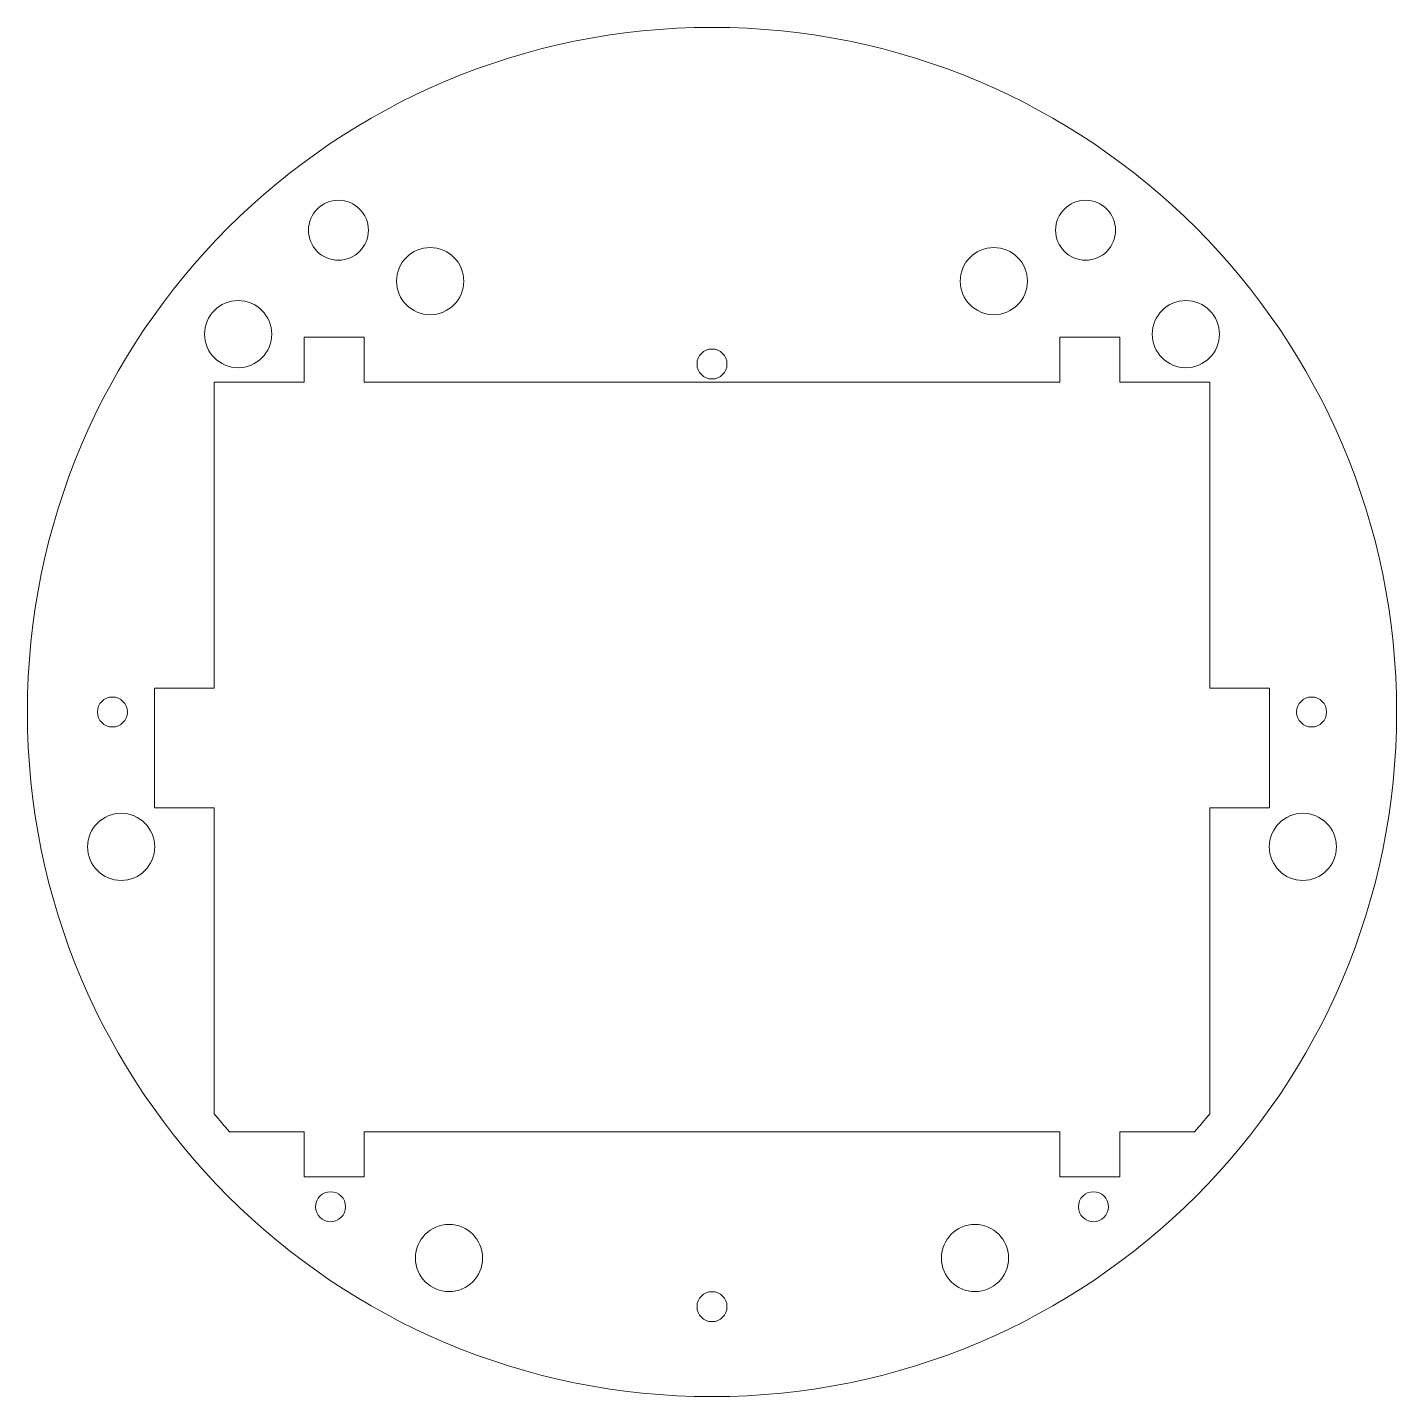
# Model space of a CAD drawing. Header units: inches. Extents: x -2.85 to 2.85, y -2.85 to 2.85.
import ezdxf

# ---------------------------------------------------------------- set-up
doc = ezdxf.new("R2010")
doc.units = ezdxf.units.IN
doc.header["$MEASUREMENT"] = 0

msp = doc.modelspace()

# ---------------------------------------------------------------- linework, layer by layer
at = {"color": 1, "lineweight": 5}
for p, q in [((-1.7, 1.375), (-1.7, 1.5625)), ((-1.7, 1.5625), (-1.45, 1.5625)), ((-1.45, 1.5625), (-1.45, 1.375)), ((1.45, 1.5625), (1.45, 1.375)), ((1.7, 1.5625), (1.45, 1.5625)), ((1.7, 1.375), (1.7, 1.5625)), ((-2.075, 0.0999), (-2.075, 1.375)), ((-2.075, 1.375), (-1.7, 1.375)), ((-1.45, 1.375), (1.45, 1.375)), ((1.7, 1.375), (2.075, 1.375)), ((2.075, 1.375), (2.075, 0.0999)), ((-2.325, 0.0999), (-2.325, -0.4001)), ((-2.075, 0.0999), (-2.325, 0.0999)), ((2.075, 0.0999), (2.325, 0.0999)), ((2.325, 0.0999), (2.325, -0.4001)), ((-2.325, -0.4001), (-2.075, -0.4001)), ((-2.075, -1.6752), (-2.075, -0.4001)), ((2.325, -0.4001), (2.075, -0.4001)), ((2.075, -0.4001), (2.075, -1.6752)), ((-1.7, -1.75), (-2.0123, -1.75)), ((-1.7, -1.75), (-1.7, -1.9375)), ((1.45, -1.75), (-1.45, -1.75)), ((-1.45, -1.9375), (-1.45, -1.75)), ((1.45, -1.9375), (1.45, -1.75)), ((2.0123, -1.75), (1.7, -1.75)), ((1.7, -1.75), (1.7, -1.9375)), ((-1.7, -1.9375), (-1.45, -1.9375)), ((1.7, -1.9375), (1.45, -1.9375))]:
    msp.add_line(p, q, dxfattribs=at)
for centre, radius in [((0, 0), 2.8543), ((-1.5577, 2.0086), 0.125), ((1.5577, 2.0086), 0.125), ((-1.175, 1.7965), 0.14), ((1.175, 1.7965), 0.14), ((-1.9756, 1.5755), 0.14), ((1.9756, 1.5755), 0.14), ((0, 1.4509), 0.0625), ((-2.5, 0), 0.0625), ((2.5, 0), 0.0625), ((-2.4635, -0.5623), 0.14), ((2.4635, -0.5623), 0.14), ((-1.5902, -2.0625), 0.0625), ((1.5902, -2.0625), 0.0625), ((-1.0964, -2.2766), 0.14), ((1.0964, -2.2766), 0.14), ((0, -2.4793), 0.0625)]:
    msp.add_circle(centre, radius, dxfattribs=at)
for start, end in [(218.9151, 221.0114), (318.9886, 321.0849)]:
    msp.add_arc((0, 0), 2.6668, start, end, dxfattribs=at)

doc.saveas('drawing.dxf')
